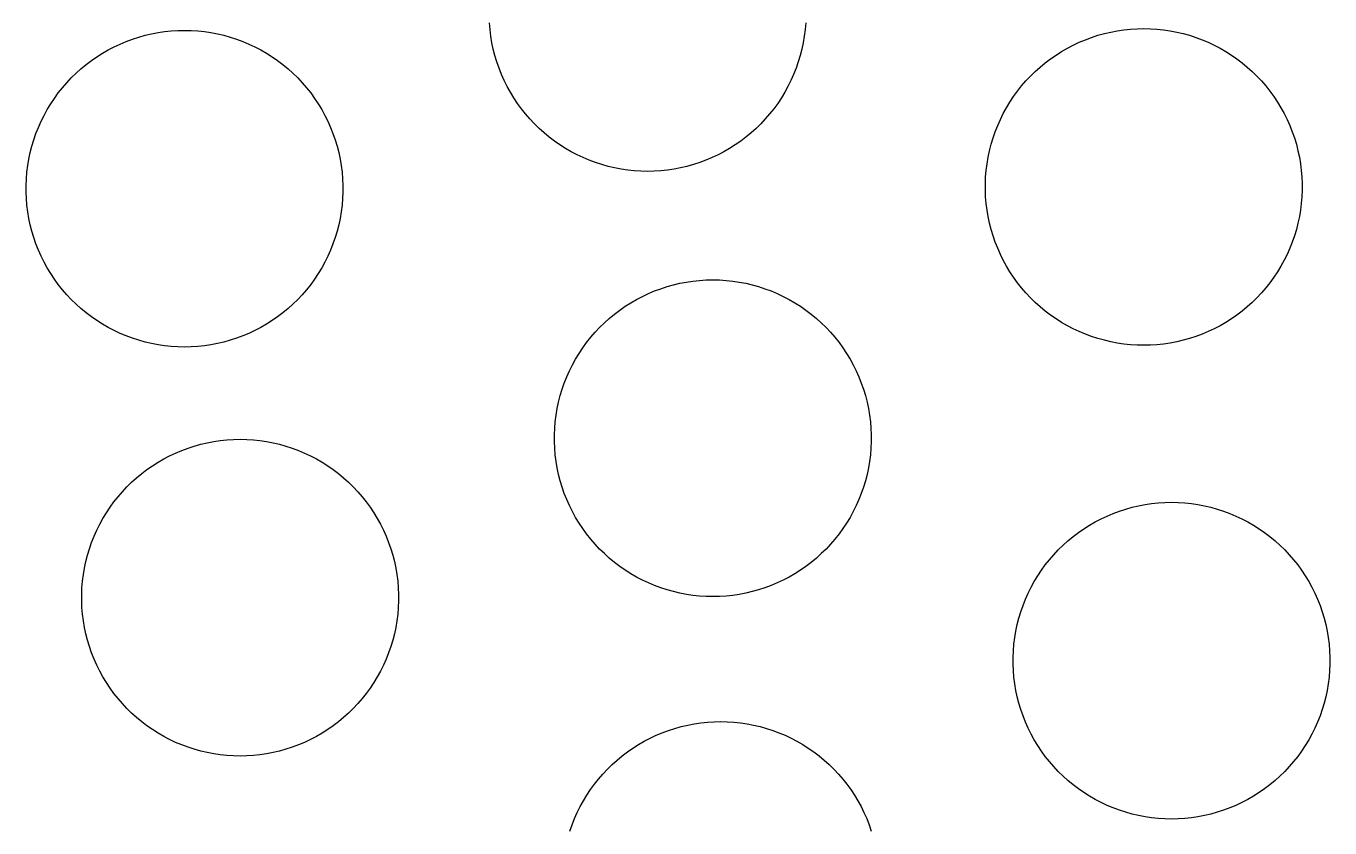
# Model space of a CAD drawing. Header units: metres. Extents: x -102 to 102, y -50 to 50.
# Drawn here: x 55.37 to 68.54, y -26.6 to -18.5 of the extents above; entities that cross this region are included whole.
import ezdxf

# ---------------------------------------------------------------- set-up
doc = ezdxf.new("R2010")
doc.units = ezdxf.units.M

msp = doc.modelspace()

# ---------------------------------------------------------------- linework, layer by layer
for p, q in [((56.7057, -18.5678), (56.772, -18.558)), ((56.772, -18.558), (56.8387, -18.551)), ((56.8387, -18.551), (56.9055, -18.5468)), ((56.9055, -18.5468), (56.9725, -18.5454)), ((56.9725, -18.5454), (57.0396, -18.5468)), ((57.0396, -18.5468), (57.1064, -18.551)), ((57.1064, -18.551), (57.1731, -18.558)), ((57.1731, -18.558), (57.2394, -18.5678)), ((60.0579, -18.5372), (60.0523, -18.4704)), ((60.0663, -18.6037), (60.0579, -18.5372)), ((63.2404, -18.5372), (63.232, -18.6037)), ((63.246, -18.4704), (63.2404, -18.5372)), ((66.2617, -18.5775), (66.327, -18.5622)), ((66.327, -18.5622), (66.3928, -18.5496)), ((66.3928, -18.5496), (66.4591, -18.5398)), ((66.4591, -18.5398), (66.5258, -18.5328)), ((66.5258, -18.5328), (66.5927, -18.5286)), ((66.5927, -18.5286), (66.6597, -18.5272)), ((66.6597, -18.5272), (66.7267, -18.5286)), ((66.7267, -18.5286), (66.7935, -18.5328)), ((66.7935, -18.5328), (66.8602, -18.5398)), ((66.8602, -18.5398), (66.9265, -18.5496)), ((66.9265, -18.5496), (66.9923, -18.5622)), ((66.9923, -18.5622), (67.0576, -18.5775)), ((56.2611, -18.7122), (56.3218, -18.6837)), ((56.3218, -18.6837), (56.3836, -18.6577)), ((56.3836, -18.6577), (56.4464, -18.6344)), ((56.4464, -18.6344), (56.5101, -18.6137)), ((56.5101, -18.6137), (56.5746, -18.5956)), ((56.5746, -18.5956), (56.6399, -18.5803)), ((56.6399, -18.5803), (56.7057, -18.5678)), ((57.2394, -18.5678), (57.3052, -18.5803)), ((57.3052, -18.5803), (57.3705, -18.5956)), ((57.3705, -18.5956), (57.435, -18.6137)), ((57.435, -18.6137), (57.4987, -18.6344)), ((57.4987, -18.6344), (57.5616, -18.6577)), ((57.5616, -18.6577), (57.6233, -18.6837)), ((57.6233, -18.6837), (57.684, -18.7122)), ((60.0775, -18.6698), (60.0663, -18.6037)), ((60.0914, -18.7353), (60.0775, -18.6698)), ((63.2208, -18.6698), (63.2069, -18.7353)), ((63.232, -18.6037), (63.2208, -18.6698)), ((65.8888, -18.7251), (65.9482, -18.6941)), ((65.9482, -18.6941), (66.0089, -18.6655)), ((66.0089, -18.6655), (66.0706, -18.6396)), ((66.0706, -18.6396), (66.1335, -18.6162)), ((66.1335, -18.6162), (66.1972, -18.5955)), ((66.1972, -18.5955), (66.2617, -18.5775)), ((67.0576, -18.5775), (67.1221, -18.5955)), ((67.1221, -18.5955), (67.1858, -18.6162)), ((67.1858, -18.6162), (67.2487, -18.6396)), ((67.2487, -18.6396), (67.3104, -18.6655)), ((67.3104, -18.6655), (67.3711, -18.6941)), ((67.3711, -18.6941), (67.4305, -18.7251)), ((56.0321, -18.8509), (56.0871, -18.8127)), ((56.0871, -18.8127), (56.1437, -18.7768)), ((56.1437, -18.7768), (56.2018, -18.7433)), ((56.2018, -18.7433), (56.2611, -18.7122)), ((57.684, -18.7122), (57.7434, -18.7433)), ((57.7434, -18.7433), (57.8014, -18.7768)), ((57.8014, -18.7768), (57.858, -18.8127)), ((57.858, -18.8127), (57.913, -18.8509)), ((60.1081, -18.8002), (60.0914, -18.7353)), ((60.1275, -18.8644), (60.1081, -18.8002)), ((63.1902, -18.8002), (63.1709, -18.8644)), ((63.2069, -18.7353), (63.1902, -18.8002)), ((65.7192, -18.8328), (65.7742, -18.7945)), ((65.7742, -18.7945), (65.8308, -18.7586)), ((65.8308, -18.7586), (65.8888, -18.7251)), ((67.4305, -18.7251), (67.4885, -18.7586)), ((67.4885, -18.7586), (67.5451, -18.7945)), ((67.5451, -18.7945), (67.6001, -18.8328)), ((55.8773, -18.979), (55.9271, -18.9342)), ((55.9271, -18.9342), (55.9787, -18.8915)), ((55.9787, -18.8915), (56.0321, -18.8509)), ((57.913, -18.8509), (57.9664, -18.8915)), ((57.9664, -18.8915), (58.018, -18.9342)), ((58.018, -18.9342), (58.0678, -18.979)), ((60.1495, -18.9277), (60.1275, -18.8644)), ((60.1742, -18.99), (60.1495, -18.9277)), ((63.1488, -18.9277), (63.1241, -18.99)), ((63.1709, -18.8644), (63.1488, -18.9277)), ((65.5644, -18.9608), (65.6142, -18.916)), ((65.6142, -18.916), (65.6658, -18.8733)), ((65.6658, -18.8733), (65.7192, -18.8328)), ((67.6001, -18.8328), (67.6535, -18.8733)), ((67.6535, -18.8733), (67.7051, -18.916)), ((67.7051, -18.916), (67.7549, -18.9608)), ((55.7397, -19.1255), (55.7835, -19.0748)), ((55.7835, -19.0748), (55.8294, -19.0259)), ((55.8294, -19.0259), (55.8773, -18.979)), ((58.0678, -18.979), (58.1157, -19.0259)), ((58.1157, -19.0259), (58.1616, -19.0748)), ((58.1616, -19.0748), (58.2054, -19.1255)), ((60.2014, -19.0512), (60.1742, -18.99)), ((60.2312, -19.1112), (60.2014, -19.0512)), ((63.0969, -19.0512), (63.0671, -19.1112)), ((63.1241, -18.99), (63.0969, -19.0512)), ((65.4268, -19.1073), (65.4706, -19.0566)), ((65.4706, -19.0566), (65.5165, -19.0077)), ((65.5165, -19.0077), (65.5644, -18.9608)), ((67.7549, -18.9608), (67.8028, -19.0077)), ((67.8028, -19.0077), (67.8487, -19.0566)), ((67.8487, -19.0566), (67.8925, -19.1073)), ((55.6587, -19.2322), (55.6981, -19.178)), ((55.6981, -19.178), (55.7397, -19.1255)), ((58.2054, -19.1255), (58.247, -19.178)), ((58.247, -19.178), (58.2864, -19.2322)), ((60.2635, -19.17), (60.2312, -19.1112)), ((60.2982, -19.2273), (60.2635, -19.17)), ((63.0348, -19.17), (63.0001, -19.2273)), ((63.0671, -19.1112), (63.0348, -19.17)), ((65.3087, -19.2699), (65.3458, -19.2141)), ((65.3458, -19.2141), (65.3852, -19.1598)), ((65.3852, -19.1598), (65.4268, -19.1073)), ((67.8925, -19.1073), (67.9341, -19.1598)), ((67.9341, -19.1598), (67.9735, -19.2141)), ((67.9735, -19.2141), (68.0106, -19.2699)), ((55.5546, -19.4041), (55.5869, -19.3454)), ((55.5869, -19.3454), (55.6216, -19.288)), ((55.6216, -19.288), (55.6587, -19.2322)), ((58.2864, -19.2322), (58.3235, -19.288)), ((58.3235, -19.288), (58.3582, -19.3454)), ((58.3582, -19.3454), (58.3905, -19.4041)), ((60.3353, -19.2831), (60.2982, -19.2273)), ((60.3747, -19.3373), (60.3353, -19.2831)), ((60.4163, -19.3898), (60.3747, -19.3373)), ((62.9236, -19.3373), (62.882, -19.3898)), ((62.963, -19.2831), (62.9236, -19.3373)), ((63.0001, -19.2273), (62.963, -19.2831)), ((65.2417, -19.3859), (65.274, -19.3272)), ((65.274, -19.3272), (65.3087, -19.2699)), ((68.0106, -19.2699), (68.0453, -19.3272)), ((68.0453, -19.3272), (68.0776, -19.3859)), ((55.4976, -19.5253), (55.5248, -19.4641)), ((55.5248, -19.4641), (55.5546, -19.4041)), ((58.3905, -19.4041), (58.4203, -19.4641)), ((58.4203, -19.4641), (58.4475, -19.5253)), ((60.4601, -19.4406), (60.4163, -19.3898)), ((60.506, -19.4894), (60.4601, -19.4406)), ((62.8382, -19.4406), (62.7923, -19.4894)), ((62.882, -19.3898), (62.8382, -19.4406)), ((65.1847, -19.5072), (65.2119, -19.446)), ((65.2119, -19.446), (65.2417, -19.3859)), ((68.0776, -19.3859), (68.1074, -19.446)), ((68.1074, -19.446), (68.1346, -19.5072)), ((55.4509, -19.6509), (55.4729, -19.5876)), ((55.4729, -19.5876), (55.4976, -19.5253)), ((58.4475, -19.5253), (58.4722, -19.5876)), ((58.4722, -19.5876), (58.4942, -19.6509)), ((60.5539, -19.5363), (60.506, -19.4894)), ((60.6037, -19.5812), (60.5539, -19.5363)), ((60.6553, -19.6239), (60.6037, -19.5812)), ((62.6946, -19.5812), (62.643, -19.6239)), ((62.7444, -19.5363), (62.6946, -19.5812)), ((62.7923, -19.4894), (62.7444, -19.5363)), ((65.138, -19.6328), (65.16, -19.5695)), ((65.16, -19.5695), (65.1847, -19.5072)), ((68.1346, -19.5072), (68.1593, -19.5695)), ((68.1593, -19.5695), (68.1813, -19.6328)), ((55.4148, -19.78), (55.4315, -19.7151)), ((55.4315, -19.7151), (55.4509, -19.6509)), ((58.4942, -19.6509), (58.5136, -19.7151)), ((58.5136, -19.7151), (58.5303, -19.78)), ((60.7087, -19.6644), (60.6553, -19.6239)), ((60.7637, -19.7026), (60.7087, -19.6644)), ((60.8203, -19.7386), (60.7637, -19.7026)), ((60.8784, -19.7721), (60.8203, -19.7386)), ((62.478, -19.7386), (62.42, -19.7721)), ((62.5346, -19.7026), (62.478, -19.7386)), ((62.5896, -19.6644), (62.5346, -19.7026)), ((62.643, -19.6239), (62.5896, -19.6644)), ((65.1019, -19.7618), (65.1186, -19.6969)), ((65.1186, -19.6969), (65.138, -19.6328)), ((68.1813, -19.6328), (68.2007, -19.6969)), ((68.2007, -19.6969), (68.2174, -19.7618)), ((55.3897, -19.9116), (55.4009, -19.8456)), ((55.4009, -19.8456), (55.4148, -19.78)), ((58.5303, -19.78), (58.5442, -19.8456)), ((58.5442, -19.8456), (58.5554, -19.9116)), ((60.9377, -19.8031), (60.8784, -19.7721)), ((60.9984, -19.8316), (60.9377, -19.8031)), ((61.0602, -19.8576), (60.9984, -19.8316)), ((61.123, -19.881), (61.0602, -19.8576)), ((61.1867, -19.9017), (61.123, -19.881)), ((62.1754, -19.881), (62.1116, -19.9017)), ((62.2382, -19.8576), (62.1754, -19.881)), ((62.2999, -19.8316), (62.2382, -19.8576)), ((62.3606, -19.8031), (62.2999, -19.8316)), ((62.42, -19.7721), (62.3606, -19.8031)), ((65.0768, -19.8935), (65.088, -19.8274)), ((65.088, -19.8274), (65.1019, -19.7618)), ((68.2174, -19.7618), (68.2313, -19.8274)), ((68.2313, -19.8274), (68.2425, -19.8935)), ((55.3757, -20.0449), (55.3813, -19.9781)), ((55.3813, -19.9781), (55.3897, -19.9116)), ((58.5554, -19.9116), (58.5638, -19.9781)), ((58.5638, -19.9781), (58.5694, -20.0449)), ((61.2513, -19.9197), (61.1867, -19.9017)), ((61.3165, -19.935), (61.2513, -19.9197)), ((61.3823, -19.9476), (61.3165, -19.935)), ((61.4486, -19.9574), (61.3823, -19.9476)), ((61.5153, -19.9644), (61.4486, -19.9574)), ((61.5822, -19.9686), (61.5153, -19.9644)), ((61.6492, -19.97), (61.5822, -19.9686)), ((61.7162, -19.9686), (61.6492, -19.97)), ((61.7831, -19.9644), (61.7162, -19.9686)), ((61.8497, -19.9574), (61.7831, -19.9644)), ((61.916, -19.9476), (61.8497, -19.9574)), ((61.9818, -19.935), (61.916, -19.9476)), ((62.0471, -19.9197), (61.9818, -19.935)), ((62.1116, -19.9017), (62.0471, -19.9197)), ((65.0628, -20.0267), (65.0684, -19.9599)), ((65.0684, -19.9599), (65.0768, -19.8935)), ((68.2425, -19.8935), (68.2509, -19.9599)), ((68.2509, -19.9599), (68.2565, -20.0267)), ((55.3729, -20.1119), (55.3757, -20.0449)), ((55.3729, -20.1789), (55.3729, -20.1119)), ((58.5694, -20.0449), (58.5722, -20.1119)), ((58.5722, -20.1119), (58.5722, -20.1789)), ((65.06, -20.0937), (65.0628, -20.0267)), ((65.06, -20.1607), (65.06, -20.0937)), ((68.2565, -20.0267), (68.2593, -20.0937)), ((68.2593, -20.0937), (68.2593, -20.1607)), ((55.3757, -20.2458), (55.3729, -20.1789)), ((55.3813, -20.3126), (55.3757, -20.2458)), ((58.5694, -20.2458), (58.5638, -20.3126)), ((58.5722, -20.1789), (58.5694, -20.2458)), ((65.0628, -20.2277), (65.06, -20.1607)), ((65.0684, -20.2944), (65.0628, -20.2277)), ((68.2565, -20.2277), (68.2509, -20.2944)), ((68.2593, -20.1607), (68.2565, -20.2277)), ((55.3897, -20.3791), (55.3813, -20.3126)), ((55.4009, -20.4452), (55.3897, -20.3791)), ((58.5554, -20.3791), (58.5442, -20.4452)), ((58.5638, -20.3126), (58.5554, -20.3791)), ((65.0768, -20.3609), (65.0684, -20.2944)), ((65.088, -20.427), (65.0768, -20.3609)), ((68.2425, -20.3609), (68.2313, -20.427)), ((68.2509, -20.2944), (68.2425, -20.3609)), ((55.4148, -20.5107), (55.4009, -20.4452)), ((55.4315, -20.5756), (55.4148, -20.5107)), ((58.5303, -20.5107), (58.5136, -20.5756)), ((58.5442, -20.4452), (58.5303, -20.5107)), ((65.1019, -20.4926), (65.088, -20.427)), ((65.1186, -20.5575), (65.1019, -20.4926)), ((68.2174, -20.4926), (68.2007, -20.5575)), ((68.2313, -20.427), (68.2174, -20.4926)), ((55.4509, -20.6398), (55.4315, -20.5756)), ((55.4729, -20.7031), (55.4509, -20.6398)), ((58.4942, -20.6398), (58.4722, -20.7031)), ((58.5136, -20.5756), (58.4942, -20.6398)), ((65.138, -20.6216), (65.1186, -20.5575)), ((65.16, -20.6849), (65.138, -20.6216)), ((68.1813, -20.6216), (68.1593, -20.6849)), ((68.2007, -20.5575), (68.1813, -20.6216)), ((55.4976, -20.7654), (55.4729, -20.7031)), ((55.5248, -20.8266), (55.4976, -20.7654)), ((58.4475, -20.7654), (58.4203, -20.8266)), ((58.4722, -20.7031), (58.4475, -20.7654)), ((65.1847, -20.7472), (65.16, -20.6849)), ((65.2119, -20.8084), (65.1847, -20.7472)), ((68.1346, -20.7472), (68.1074, -20.8084)), ((68.1593, -20.6849), (68.1346, -20.7472)), ((55.5546, -20.8866), (55.5248, -20.8266)), ((55.5869, -20.9454), (55.5546, -20.8866)), ((58.3905, -20.8866), (58.3582, -20.9454)), ((58.4203, -20.8266), (58.3905, -20.8866)), ((65.2417, -20.8685), (65.2119, -20.8084)), ((65.274, -20.9272), (65.2417, -20.8685)), ((65.3087, -20.9845), (65.274, -20.9272)), ((68.0453, -20.9272), (68.0106, -20.9845)), ((68.0776, -20.8685), (68.0453, -20.9272)), ((68.1074, -20.8084), (68.0776, -20.8685)), ((55.6216, -21.0027), (55.5869, -20.9454)), ((55.6587, -21.0585), (55.6216, -21.0027)), ((55.6981, -21.1127), (55.6587, -21.0585)), ((58.2864, -21.0585), (58.247, -21.1127)), ((58.3235, -21.0027), (58.2864, -21.0585)), ((58.3582, -20.9454), (58.3235, -21.0027)), ((62.241, -21.0676), (62.308, -21.0662)), ((62.308, -21.0662), (62.375, -21.0676)), ((65.3458, -21.0403), (65.3087, -20.9845)), ((65.3852, -21.0946), (65.3458, -21.0403)), ((67.9735, -21.0403), (67.9341, -21.0946)), ((68.0106, -20.9845), (67.9735, -21.0403)), ((55.7397, -21.1653), (55.6981, -21.1127)), ((55.7835, -21.216), (55.7397, -21.1653)), ((58.2054, -21.1653), (58.1616, -21.216)), ((58.247, -21.1127), (58.2054, -21.1653)), ((61.6572, -21.2045), (61.719, -21.1785)), ((61.719, -21.1785), (61.7818, -21.1552)), ((61.7818, -21.1552), (61.8455, -21.1344)), ((61.8455, -21.1344), (61.9101, -21.1164)), ((61.9101, -21.1164), (61.9753, -21.1011)), ((61.9753, -21.1011), (62.0412, -21.0886)), ((62.0412, -21.0886), (62.1075, -21.0788)), ((62.1075, -21.0788), (62.1741, -21.0718)), ((62.1741, -21.0718), (62.241, -21.0676)), ((62.375, -21.0676), (62.4419, -21.0718)), ((62.4419, -21.0718), (62.5085, -21.0788)), ((62.5085, -21.0788), (62.5748, -21.0886)), ((62.5748, -21.0886), (62.6407, -21.1011)), ((62.6407, -21.1011), (62.7059, -21.1164)), ((62.7059, -21.1164), (62.7704, -21.1344)), ((62.7704, -21.1344), (62.8342, -21.1552)), ((62.8342, -21.1552), (62.897, -21.1785)), ((62.897, -21.1785), (62.9588, -21.2045)), ((65.4268, -21.1471), (65.3852, -21.0946)), ((65.4706, -21.1978), (65.4268, -21.1471)), ((65.5165, -21.2467), (65.4706, -21.1978)), ((67.8487, -21.1978), (67.8028, -21.2467)), ((67.8925, -21.1471), (67.8487, -21.1978)), ((67.9341, -21.0946), (67.8925, -21.1471)), ((55.8294, -21.2648), (55.7835, -21.216)), ((55.8773, -21.3117), (55.8294, -21.2648)), ((55.9271, -21.3566), (55.8773, -21.3117)), ((58.0678, -21.3117), (58.018, -21.3566)), ((58.1157, -21.2648), (58.0678, -21.3117)), ((58.1616, -21.216), (58.1157, -21.2648)), ((61.4226, -21.3335), (61.4791, -21.2976)), ((61.4791, -21.2976), (61.5372, -21.2641)), ((61.5372, -21.2641), (61.5966, -21.233)), ((61.5966, -21.233), (61.6572, -21.2045)), ((62.9588, -21.2045), (63.0194, -21.233)), ((63.0194, -21.233), (63.0788, -21.2641)), ((63.0788, -21.2641), (63.1368, -21.2976)), ((63.1368, -21.2976), (63.1934, -21.3335)), ((65.5644, -21.2935), (65.5165, -21.2467)), ((65.6142, -21.3384), (65.5644, -21.2935)), ((67.7549, -21.2935), (67.7051, -21.3384)), ((67.8028, -21.2467), (67.7549, -21.2935)), ((55.9787, -21.3993), (55.9271, -21.3566)), ((56.0321, -21.4398), (55.9787, -21.3993)), ((56.0871, -21.478), (56.0321, -21.4398)), ((57.913, -21.4398), (57.858, -21.478)), ((57.9664, -21.3993), (57.913, -21.4398)), ((58.018, -21.3566), (57.9664, -21.3993)), ((61.2127, -21.4998), (61.2625, -21.455)), ((61.2625, -21.455), (61.3141, -21.4122)), ((61.3141, -21.4122), (61.3675, -21.3717)), ((61.3675, -21.3717), (61.4226, -21.3335)), ((63.1934, -21.3335), (63.2484, -21.3717)), ((63.2484, -21.3717), (63.3018, -21.4122)), ((63.3018, -21.4122), (63.3535, -21.455)), ((63.3535, -21.455), (63.4033, -21.4998)), ((65.6658, -21.3811), (65.6142, -21.3384)), ((65.7192, -21.4216), (65.6658, -21.3811)), ((65.7742, -21.4599), (65.7192, -21.4216)), ((65.8308, -21.4958), (65.7742, -21.4599)), ((67.5451, -21.4599), (67.4885, -21.4958)), ((67.6001, -21.4216), (67.5451, -21.4599)), ((67.6535, -21.3811), (67.6001, -21.4216)), ((67.7051, -21.3384), (67.6535, -21.3811)), ((56.1437, -21.5139), (56.0871, -21.478)), ((56.2018, -21.5475), (56.1437, -21.5139)), ((56.2611, -21.5785), (56.2018, -21.5475)), ((56.3218, -21.607), (56.2611, -21.5785)), ((57.684, -21.5785), (57.6233, -21.607)), ((57.7434, -21.5475), (57.684, -21.5785)), ((57.8014, -21.5139), (57.7434, -21.5475)), ((57.858, -21.478), (57.8014, -21.5139)), ((61.119, -21.5956), (61.1648, -21.5467)), ((61.1648, -21.5467), (61.2127, -21.4998)), ((63.4033, -21.4998), (63.4511, -21.5467)), ((63.4511, -21.5467), (63.497, -21.5956)), ((65.8888, -21.5293), (65.8308, -21.4958)), ((65.9482, -21.5603), (65.8888, -21.5293)), ((66.0089, -21.5889), (65.9482, -21.5603)), ((66.0706, -21.6148), (66.0089, -21.5889)), ((67.3104, -21.5889), (67.2487, -21.6148)), ((67.3711, -21.5603), (67.3104, -21.5889)), ((67.4305, -21.5293), (67.3711, -21.5603)), ((67.4885, -21.4958), (67.4305, -21.5293)), ((56.3836, -21.633), (56.3218, -21.607)), ((56.4464, -21.6564), (56.3836, -21.633)), ((56.5101, -21.6771), (56.4464, -21.6564)), ((56.5746, -21.6951), (56.5101, -21.6771)), ((56.6399, -21.7104), (56.5746, -21.6951)), ((56.7057, -21.723), (56.6399, -21.7104)), ((56.772, -21.7328), (56.7057, -21.723)), ((57.2394, -21.723), (57.1731, -21.7328)), ((57.3052, -21.7104), (57.2394, -21.723)), ((57.3705, -21.6951), (57.3052, -21.7104)), ((57.435, -21.6771), (57.3705, -21.6951)), ((57.4987, -21.6564), (57.435, -21.6771)), ((57.5616, -21.633), (57.4987, -21.6564)), ((57.6233, -21.607), (57.5616, -21.633)), ((60.9942, -21.753), (61.0335, -21.6988)), ((61.0335, -21.6988), (61.0752, -21.6463)), ((61.0752, -21.6463), (61.119, -21.5956)), ((63.497, -21.5956), (63.5408, -21.6463)), ((63.5408, -21.6463), (63.5824, -21.6988)), ((63.5824, -21.6988), (63.6218, -21.753)), ((66.1335, -21.6382), (66.0706, -21.6148)), ((66.1972, -21.6589), (66.1335, -21.6382)), ((66.2617, -21.6769), (66.1972, -21.6589)), ((66.327, -21.6922), (66.2617, -21.6769)), ((66.3928, -21.7048), (66.327, -21.6922)), ((66.4591, -21.7146), (66.3928, -21.7048)), ((66.5258, -21.7216), (66.4591, -21.7146)), ((66.5927, -21.7258), (66.5258, -21.7216)), ((66.7935, -21.7216), (66.7267, -21.7258)), ((66.8602, -21.7146), (66.7935, -21.7216)), ((66.9265, -21.7048), (66.8602, -21.7146)), ((66.9923, -21.6922), (66.9265, -21.7048)), ((67.0576, -21.6769), (66.9923, -21.6922)), ((67.1221, -21.6589), (67.0576, -21.6769)), ((67.1858, -21.6382), (67.1221, -21.6589)), ((67.2487, -21.6148), (67.1858, -21.6382)), ((56.8387, -21.7398), (56.772, -21.7328)), ((56.9055, -21.744), (56.8387, -21.7398)), ((56.9725, -21.7454), (56.9055, -21.744)), ((57.0396, -21.744), (56.9725, -21.7454)), ((57.1064, -21.7398), (57.0396, -21.744)), ((57.1731, -21.7328), (57.1064, -21.7398)), ((60.9223, -21.8662), (60.9571, -21.8088)), ((60.9571, -21.8088), (60.9942, -21.753)), ((63.6218, -21.753), (63.6589, -21.8088)), ((63.6589, -21.8088), (63.6936, -21.8662)), ((66.6597, -21.7272), (66.5927, -21.7258)), ((66.7267, -21.7258), (66.6597, -21.7272)), ((60.833, -22.0461), (60.8603, -21.9849)), ((60.8603, -21.9849), (60.8901, -21.9249)), ((60.8901, -21.9249), (60.9223, -21.8662)), ((63.6936, -21.8662), (63.7259, -21.9249)), ((63.7259, -21.9249), (63.7557, -21.9849)), ((63.7557, -21.9849), (63.783, -22.0461)), ((60.7863, -22.1717), (60.8083, -22.1084)), ((60.8083, -22.1084), (60.833, -22.0461)), ((63.783, -22.0461), (63.8076, -22.1084)), ((63.8076, -22.1084), (63.8297, -22.1717)), ((60.7503, -22.3008), (60.7669, -22.2359)), ((60.7669, -22.2359), (60.7863, -22.1717)), ((63.8297, -22.1717), (63.849, -22.2359)), ((63.849, -22.2359), (63.8657, -22.3008)), ((60.7252, -22.4324), (60.7363, -22.3663)), ((60.7363, -22.3663), (60.7503, -22.3008)), ((63.8657, -22.3008), (63.8797, -22.3663)), ((63.8797, -22.3663), (63.8908, -22.4324)), ((60.7112, -22.5657), (60.7168, -22.4989)), ((60.7168, -22.4989), (60.7252, -22.4324)), ((63.8908, -22.4324), (63.8992, -22.4989)), ((63.8992, -22.4989), (63.9048, -22.5657)), ((60.7083, -22.6326), (60.7112, -22.5657)), ((60.7083, -22.6997), (60.7083, -22.6326)), ((63.9048, -22.5657), (63.9076, -22.6326)), ((63.9076, -22.6326), (63.9076, -22.6997)), ((56.9453, -22.7895), (57.0081, -22.7662)), ((57.0081, -22.7662), (57.0719, -22.7455)), ((57.0719, -22.7455), (57.1364, -22.7274)), ((57.1364, -22.7274), (57.2017, -22.7121)), ((57.2017, -22.7121), (57.2675, -22.6996)), ((57.2675, -22.6996), (57.3338, -22.6898)), ((57.3338, -22.6898), (57.4004, -22.6828)), ((57.4004, -22.6828), (57.4673, -22.6786)), ((57.4673, -22.6786), (57.5343, -22.6772)), ((57.5343, -22.6772), (57.6013, -22.6786)), ((57.6013, -22.6786), (57.6682, -22.6828)), ((57.6682, -22.6828), (57.7348, -22.6898)), ((57.7348, -22.6898), (57.8011, -22.6996)), ((57.8011, -22.6996), (57.867, -22.7121)), ((57.867, -22.7121), (57.9322, -22.7274)), ((57.9322, -22.7274), (57.9968, -22.7455)), ((57.9968, -22.7455), (58.0605, -22.7662)), ((58.0605, -22.7662), (58.1233, -22.7895)), ((60.7112, -22.7666), (60.7083, -22.6997)), ((60.7168, -22.8334), (60.7112, -22.7666)), ((63.9048, -22.7666), (63.8992, -22.8334)), ((63.9076, -22.6997), (63.9048, -22.7666)), ((56.6489, -22.9445), (56.7055, -22.9086)), ((56.7055, -22.9086), (56.7635, -22.8751)), ((56.7635, -22.8751), (56.8229, -22.844)), ((56.8229, -22.844), (56.8835, -22.8155)), ((56.8835, -22.8155), (56.9453, -22.7895)), ((58.1233, -22.7895), (58.1851, -22.8155)), ((58.1851, -22.8155), (58.2457, -22.844)), ((58.2457, -22.844), (58.3051, -22.8751)), ((58.3051, -22.8751), (58.3632, -22.9086)), ((58.3632, -22.9086), (58.4198, -22.9445)), ((60.7252, -22.8999), (60.7168, -22.8334)), ((60.7363, -22.966), (60.7252, -22.8999)), ((63.8908, -22.8999), (63.8797, -22.966)), ((63.8992, -22.8334), (63.8908, -22.8999)), ((56.4888, -23.066), (56.5405, -23.0233)), ((56.5405, -23.0233), (56.5939, -22.9827)), ((56.5939, -22.9827), (56.6489, -22.9445)), ((58.4198, -22.9445), (58.4748, -22.9827)), ((58.4748, -22.9827), (58.5282, -23.0233)), ((58.5282, -23.0233), (58.5798, -23.066)), ((60.7503, -23.0315), (60.7363, -22.966)), ((60.7669, -23.0964), (60.7503, -23.0315)), ((63.8657, -23.0315), (63.849, -23.0964)), ((63.8797, -22.966), (63.8657, -23.0315)), ((56.3453, -23.2066), (56.3912, -23.1577)), ((56.3912, -23.1577), (56.439, -23.1108)), ((56.439, -23.1108), (56.4888, -23.066)), ((58.5798, -23.066), (58.6296, -23.1108)), ((58.6296, -23.1108), (58.6775, -23.1577)), ((58.6775, -23.1577), (58.7234, -23.2066)), ((60.7863, -23.1606), (60.7669, -23.0964)), ((60.8083, -23.2239), (60.7863, -23.1606)), ((63.8297, -23.1606), (63.8076, -23.2239)), ((63.849, -23.0964), (63.8297, -23.1606)), ((56.2599, -23.3098), (56.3015, -23.2573)), ((56.3015, -23.2573), (56.3453, -23.2066)), ((58.7234, -23.2066), (58.7671, -23.2573)), ((58.7671, -23.2573), (58.8088, -23.3098)), ((60.833, -23.2862), (60.8083, -23.2239)), ((60.8603, -23.3474), (60.833, -23.2862)), ((63.783, -23.2862), (63.7557, -23.3474)), ((63.8076, -23.2239), (63.783, -23.2862)), ((56.1487, -23.4772), (56.1834, -23.4198)), ((56.1834, -23.4198), (56.2205, -23.364)), ((56.2205, -23.364), (56.2599, -23.3098)), ((58.8088, -23.3098), (58.8482, -23.364)), ((58.8482, -23.364), (58.8852, -23.4198)), ((58.8852, -23.4198), (58.92, -23.4772)), ((60.8901, -23.4074), (60.8603, -23.3474)), ((60.9223, -23.4662), (60.8901, -23.4074)), ((63.7259, -23.4074), (63.6936, -23.4662)), ((63.7557, -23.3474), (63.7259, -23.4074)), ((66.2893, -23.4521), (66.3511, -23.4261)), ((66.3511, -23.4261), (66.4139, -23.4027)), ((66.4139, -23.4027), (66.4777, -23.382)), ((66.4777, -23.382), (66.5422, -23.364)), ((66.5422, -23.364), (66.6075, -23.3487)), ((66.6075, -23.3487), (66.6733, -23.3362)), ((66.6733, -23.3362), (66.7396, -23.3264)), ((66.7396, -23.3264), (66.8062, -23.3194)), ((66.8062, -23.3194), (66.8731, -23.3152)), ((66.8731, -23.3152), (66.9401, -23.3138)), ((66.9401, -23.3138), (67.0071, -23.3152)), ((67.0071, -23.3152), (67.074, -23.3194)), ((67.074, -23.3194), (67.1406, -23.3264)), ((67.1406, -23.3264), (67.2069, -23.3362)), ((67.2069, -23.3362), (67.2728, -23.3487)), ((67.2728, -23.3487), (67.338, -23.364)), ((67.338, -23.364), (67.4026, -23.382)), ((67.4026, -23.382), (67.4663, -23.4027)), ((67.4663, -23.4027), (67.5291, -23.4261)), ((67.5291, -23.4261), (67.5909, -23.4521)), ((56.0866, -23.5959), (56.1164, -23.5359)), ((56.1164, -23.5359), (56.1487, -23.4772)), ((58.92, -23.4772), (58.9522, -23.5359)), ((58.9522, -23.5359), (58.982, -23.5959)), ((60.9571, -23.5235), (60.9223, -23.4662)), ((60.9942, -23.5793), (60.9571, -23.5235)), ((63.6589, -23.5235), (63.6218, -23.5793)), ((63.6936, -23.4662), (63.6589, -23.5235)), ((66.0547, -23.5811), (66.1113, -23.5452)), ((66.1113, -23.5452), (66.1693, -23.5117)), ((66.1693, -23.5117), (66.2287, -23.4806)), ((66.2287, -23.4806), (66.2893, -23.4521)), ((67.5909, -23.4521), (67.6515, -23.4806)), ((67.6515, -23.4806), (67.7109, -23.5117)), ((67.7109, -23.5117), (67.769, -23.5452)), ((67.769, -23.5452), (67.8255, -23.5811)), ((56.0347, -23.7195), (56.0593, -23.6571)), ((56.0593, -23.6571), (56.0866, -23.5959)), ((58.982, -23.5959), (59.0093, -23.6571)), ((59.0093, -23.6571), (59.034, -23.7195)), ((61.0335, -23.6335), (60.9942, -23.5793)), ((61.0752, -23.686), (61.0335, -23.6335)), ((61.119, -23.7368), (61.0752, -23.686)), ((63.5408, -23.686), (63.497, -23.7368)), ((63.5824, -23.6335), (63.5408, -23.686)), ((63.6218, -23.5793), (63.5824, -23.6335)), ((65.8946, -23.7026), (65.9463, -23.6598)), ((65.9463, -23.6598), (65.9996, -23.6193)), ((65.9996, -23.6193), (66.0547, -23.5811)), ((67.8255, -23.5811), (67.8806, -23.6193)), ((67.8806, -23.6193), (67.9339, -23.6598)), ((67.9339, -23.6598), (67.9856, -23.7026)), ((55.9933, -23.8469), (56.0126, -23.7827)), ((56.0126, -23.7827), (56.0347, -23.7195)), ((59.034, -23.7195), (59.056, -23.7827)), ((59.056, -23.7827), (59.0754, -23.8469)), ((61.1648, -23.7856), (61.119, -23.7368)), ((61.2127, -23.8325), (61.1648, -23.7856)), ((63.4511, -23.7856), (63.4033, -23.8325)), ((63.497, -23.7368), (63.4511, -23.7856)), ((65.7511, -23.8431), (65.797, -23.7943)), ((65.797, -23.7943), (65.8448, -23.7474)), ((65.8448, -23.7474), (65.8946, -23.7026)), ((67.9856, -23.7026), (68.0354, -23.7474)), ((68.0354, -23.7474), (68.0833, -23.7943)), ((68.0833, -23.7943), (68.1292, -23.8431)), ((55.9627, -23.9774), (55.9766, -23.9118)), ((55.9766, -23.9118), (55.9933, -23.8469)), ((59.0754, -23.8469), (59.092, -23.9118)), ((59.092, -23.9118), (59.106, -23.9774)), ((61.2625, -23.8773), (61.2127, -23.8325)), ((61.3141, -23.9201), (61.2625, -23.8773)), ((61.3675, -23.9606), (61.3141, -23.9201)), ((61.4226, -23.9988), (61.3675, -23.9606)), ((63.2484, -23.9606), (63.1934, -23.9988)), ((63.3018, -23.9201), (63.2484, -23.9606)), ((63.3535, -23.8773), (63.3018, -23.9201)), ((63.4033, -23.8325), (63.3535, -23.8773)), ((65.6263, -24.0006), (65.6657, -23.9464)), ((65.6657, -23.9464), (65.7073, -23.8939)), ((65.7073, -23.8939), (65.7511, -23.8431)), ((68.1292, -23.8431), (68.1729, -23.8939)), ((68.1729, -23.8939), (68.2146, -23.9464)), ((68.2146, -23.9464), (68.254, -24.0006)), ((55.9431, -24.1099), (55.9515, -24.0434)), ((55.9515, -24.0434), (55.9627, -23.9774)), ((59.106, -23.9774), (59.1172, -24.0434)), ((59.1172, -24.0434), (59.1255, -24.1099)), ((61.4791, -24.0347), (61.4226, -23.9988)), ((61.5372, -24.0683), (61.4791, -24.0347)), ((61.5966, -24.0993), (61.5372, -24.0683)), ((63.0788, -24.0683), (63.0194, -24.0993)), ((63.1368, -24.0347), (63.0788, -24.0683)), ((63.1934, -23.9988), (63.1368, -24.0347)), ((65.5545, -24.1138), (65.5892, -24.0564)), ((65.5892, -24.0564), (65.6263, -24.0006)), ((68.254, -24.0006), (68.291, -24.0564)), ((68.291, -24.0564), (68.3258, -24.1138)), ((55.9347, -24.2437), (55.9375, -24.1767)), ((55.9375, -24.1767), (55.9431, -24.1099)), ((59.1255, -24.1099), (59.1312, -24.1767)), ((59.1312, -24.1767), (59.134, -24.2437)), ((61.6572, -24.1278), (61.5966, -24.0993)), ((61.719, -24.1538), (61.6572, -24.1278)), ((61.7818, -24.1772), (61.719, -24.1538)), ((61.8455, -24.1979), (61.7818, -24.1772)), ((61.9101, -24.2159), (61.8455, -24.1979)), ((61.9753, -24.2312), (61.9101, -24.2159)), ((62.7059, -24.2159), (62.6407, -24.2312)), ((62.7704, -24.1979), (62.7059, -24.2159)), ((62.8342, -24.1772), (62.7704, -24.1979)), ((62.897, -24.1538), (62.8342, -24.1772)), ((62.9588, -24.1278), (62.897, -24.1538)), ((63.0194, -24.0993), (62.9588, -24.1278)), ((65.4924, -24.2325), (65.5222, -24.1725)), ((65.5222, -24.1725), (65.5545, -24.1138)), ((68.3258, -24.1138), (68.358, -24.1725)), ((68.358, -24.1725), (68.3878, -24.2325)), ((55.9347, -24.3107), (55.9347, -24.2437)), ((55.9375, -24.3776), (55.9347, -24.3107)), ((59.134, -24.3107), (59.1312, -24.3776)), ((59.134, -24.2437), (59.134, -24.3107)), ((62.0412, -24.2438), (61.9753, -24.2312)), ((62.1075, -24.2535), (62.0412, -24.2438)), ((62.1741, -24.2605), (62.1075, -24.2535)), ((62.241, -24.2648), (62.1741, -24.2605)), ((62.308, -24.2662), (62.241, -24.2648)), ((62.375, -24.2648), (62.308, -24.2662)), ((62.4419, -24.2605), (62.375, -24.2648)), ((62.5085, -24.2535), (62.4419, -24.2605)), ((62.5748, -24.2438), (62.5085, -24.2535)), ((62.6407, -24.2312), (62.5748, -24.2438)), ((65.4184, -24.4193), (65.4405, -24.356)), ((65.4405, -24.356), (65.4651, -24.2937)), ((65.4651, -24.2937), (65.4924, -24.2325)), ((68.3878, -24.2325), (68.4151, -24.2937)), ((68.4151, -24.2937), (68.4398, -24.356)), ((68.4398, -24.356), (68.4618, -24.4193)), ((55.9431, -24.4444), (55.9375, -24.3776)), ((55.9515, -24.5109), (55.9431, -24.4444)), ((59.1255, -24.4444), (59.1172, -24.5109)), ((59.1312, -24.3776), (59.1255, -24.4444)), ((65.3824, -24.5484), (65.399, -24.4835)), ((65.399, -24.4835), (65.4184, -24.4193)), ((68.4618, -24.4193), (68.4812, -24.4835)), ((68.4812, -24.4835), (68.4978, -24.5484)), ((55.9627, -24.577), (55.9515, -24.5109)), ((55.9766, -24.6425), (55.9627, -24.577)), ((59.106, -24.577), (59.092, -24.6425)), ((59.1172, -24.5109), (59.106, -24.577)), ((65.3573, -24.68), (65.3685, -24.6139)), ((65.3685, -24.6139), (65.3824, -24.5484)), ((68.4978, -24.5484), (68.5118, -24.6139)), ((68.5118, -24.6139), (68.5229, -24.68)), ((55.9933, -24.7074), (55.9766, -24.6425)), ((56.0126, -24.7716), (55.9933, -24.7074)), ((59.0754, -24.7074), (59.056, -24.7716)), ((59.092, -24.6425), (59.0754, -24.7074)), ((65.3433, -24.8133), (65.3489, -24.7465)), ((65.3489, -24.7465), (65.3573, -24.68)), ((68.5229, -24.68), (68.5313, -24.7465)), ((68.5313, -24.7465), (68.537, -24.8133)), ((56.0347, -24.8349), (56.0126, -24.7716)), ((56.0593, -24.8972), (56.0347, -24.8349)), ((59.034, -24.8349), (59.0093, -24.8972)), ((59.056, -24.7716), (59.034, -24.8349)), ((65.3405, -24.8802), (65.3433, -24.8133)), ((65.3405, -24.9473), (65.3405, -24.8802)), ((68.537, -24.8133), (68.5398, -24.8802)), ((68.5398, -24.8802), (68.5398, -24.9473)), ((56.0866, -24.9584), (56.0593, -24.8972)), ((56.1164, -25.0184), (56.0866, -24.9584)), ((58.982, -24.9584), (58.9522, -25.0184)), ((59.0093, -24.8972), (58.982, -24.9584)), ((65.3433, -25.0142), (65.3405, -24.9473)), ((65.3489, -25.081), (65.3433, -25.0142)), ((68.537, -25.0142), (68.5313, -25.081)), ((68.5398, -24.9473), (68.537, -25.0142)), ((56.1487, -25.0772), (56.1164, -25.0184)), ((56.1834, -25.1345), (56.1487, -25.0772)), ((56.2205, -25.1903), (56.1834, -25.1345)), ((58.8852, -25.1345), (58.8482, -25.1903)), ((58.92, -25.0772), (58.8852, -25.1345)), ((58.9522, -25.0184), (58.92, -25.0772)), ((65.3573, -25.1475), (65.3489, -25.081)), ((65.3685, -25.2136), (65.3573, -25.1475)), ((68.5229, -25.1475), (68.5118, -25.2136)), ((68.5313, -25.081), (68.5229, -25.1475)), ((56.2599, -25.2445), (56.2205, -25.1903)), ((56.3015, -25.297), (56.2599, -25.2445)), ((58.8088, -25.2445), (58.7671, -25.297)), ((58.8482, -25.1903), (58.8088, -25.2445)), ((65.3824, -25.2791), (65.3685, -25.2136)), ((65.399, -25.344), (65.3824, -25.2791)), ((68.4978, -25.2791), (68.4812, -25.344)), ((68.5118, -25.2136), (68.4978, -25.2791)), ((56.3453, -25.3478), (56.3015, -25.297)), ((56.3912, -25.3966), (56.3453, -25.3478)), ((56.439, -25.4435), (56.3912, -25.3966)), ((58.6775, -25.3966), (58.6296, -25.4435)), ((58.7234, -25.3478), (58.6775, -25.3966)), ((58.7671, -25.297), (58.7234, -25.3478)), ((65.4184, -25.4082), (65.399, -25.344)), ((65.4405, -25.4715), (65.4184, -25.4082)), ((68.4618, -25.4082), (68.4398, -25.4715)), ((68.4812, -25.344), (68.4618, -25.4082)), ((56.4888, -25.4884), (56.439, -25.4435)), ((56.5405, -25.5311), (56.4888, -25.4884)), ((56.5939, -25.5716), (56.5405, -25.5311)), ((58.5282, -25.5311), (58.4748, -25.5716)), ((58.5798, -25.4884), (58.5282, -25.5311)), ((58.6296, -25.4435), (58.5798, -25.4884)), ((62.1201, -25.552), (62.1864, -25.5422)), ((62.1864, -25.5422), (62.253, -25.5352)), ((62.253, -25.5352), (62.3199, -25.531)), ((62.3199, -25.531), (62.3869, -25.5296)), ((62.3869, -25.5296), (62.4539, -25.531)), ((62.4539, -25.531), (62.5208, -25.5352)), ((62.5208, -25.5352), (62.5874, -25.5422)), ((62.5874, -25.5422), (62.6537, -25.552)), ((65.4651, -25.5338), (65.4405, -25.4715)), ((65.4924, -25.595), (65.4651, -25.5338)), ((68.4151, -25.5338), (68.3878, -25.595)), ((68.4398, -25.4715), (68.4151, -25.5338)), ((56.6489, -25.6098), (56.5939, -25.5716)), ((56.7055, -25.6458), (56.6489, -25.6098)), ((56.7635, -25.6793), (56.7055, -25.6458)), ((58.3632, -25.6458), (58.3051, -25.6793)), ((58.4198, -25.6098), (58.3632, -25.6458)), ((58.4748, -25.5716), (58.4198, -25.6098)), ((61.6755, -25.6964), (61.7361, -25.6679)), ((61.7361, -25.6679), (61.7979, -25.6419)), ((61.7979, -25.6419), (61.8607, -25.6186)), ((61.8607, -25.6186), (61.9245, -25.5979)), ((61.9245, -25.5979), (61.989, -25.5798)), ((61.989, -25.5798), (62.0542, -25.5645)), ((62.0542, -25.5645), (62.1201, -25.552)), ((62.6537, -25.552), (62.7196, -25.5645)), ((62.7196, -25.5645), (62.7848, -25.5798)), ((62.7848, -25.5798), (62.8494, -25.5979)), ((62.8494, -25.5979), (62.9131, -25.6186)), ((62.9131, -25.6186), (62.9759, -25.6419)), ((62.9759, -25.6419), (63.0377, -25.6679)), ((63.0377, -25.6679), (63.0983, -25.6964)), ((65.5222, -25.655), (65.4924, -25.595)), ((65.5545, -25.7137), (65.5222, -25.655)), ((68.358, -25.655), (68.3258, -25.7137)), ((68.3878, -25.595), (68.358, -25.655)), ((56.8229, -25.7103), (56.7635, -25.6793)), ((56.8835, -25.7388), (56.8229, -25.7103)), ((56.9453, -25.7648), (56.8835, -25.7388)), ((57.0081, -25.7882), (56.9453, -25.7648)), ((57.0719, -25.8089), (57.0081, -25.7882)), ((58.0605, -25.7882), (57.9968, -25.8089)), ((58.1233, -25.7648), (58.0605, -25.7882)), ((58.1851, -25.7388), (58.1233, -25.7648)), ((58.2457, -25.7103), (58.1851, -25.7388)), ((58.3051, -25.6793), (58.2457, -25.7103)), ((61.4465, -25.8351), (61.5015, -25.7969)), ((61.5015, -25.7969), (61.5581, -25.761)), ((61.5581, -25.761), (61.6161, -25.7275)), ((61.6161, -25.7275), (61.6755, -25.6964)), ((63.0983, -25.6964), (63.1577, -25.7275)), ((63.1577, -25.7275), (63.2158, -25.761)), ((63.2158, -25.761), (63.2723, -25.7969)), ((63.2723, -25.7969), (63.3274, -25.8351)), ((65.5892, -25.7711), (65.5545, -25.7137)), ((65.6263, -25.8269), (65.5892, -25.7711)), ((68.291, -25.7711), (68.254, -25.8269)), ((68.3258, -25.7137), (68.291, -25.7711)), ((57.1364, -25.8269), (57.0719, -25.8089)), ((57.2017, -25.8422), (57.1364, -25.8269)), ((57.2675, -25.8548), (57.2017, -25.8422)), ((57.3338, -25.8645), (57.2675, -25.8548)), ((57.4004, -25.8716), (57.3338, -25.8645)), ((57.4673, -25.8758), (57.4004, -25.8716)), ((57.5343, -25.8772), (57.4673, -25.8758)), ((57.6013, -25.8758), (57.5343, -25.8772)), ((57.6682, -25.8716), (57.6013, -25.8758)), ((57.7348, -25.8645), (57.6682, -25.8716)), ((57.8011, -25.8548), (57.7348, -25.8645)), ((57.867, -25.8422), (57.8011, -25.8548)), ((57.9322, -25.8269), (57.867, -25.8422)), ((57.9968, -25.8089), (57.9322, -25.8269)), ((61.2916, -25.9632), (61.3414, -25.9184)), ((61.3414, -25.9184), (61.3931, -25.8757)), ((61.3931, -25.8757), (61.4465, -25.8351)), ((63.3274, -25.8351), (63.3808, -25.8757)), ((63.3808, -25.8757), (63.4324, -25.9184)), ((63.4324, -25.9184), (63.4822, -25.9632)), ((65.6657, -25.8811), (65.6263, -25.8269)), ((65.7073, -25.9336), (65.6657, -25.8811)), ((65.7511, -25.9844), (65.7073, -25.9336)), ((68.1729, -25.9336), (68.1292, -25.9844)), ((68.2146, -25.8811), (68.1729, -25.9336)), ((68.254, -25.8269), (68.2146, -25.8811)), ((61.1541, -26.1097), (61.1979, -26.059)), ((61.1979, -26.059), (61.2438, -26.0101)), ((61.2438, -26.0101), (61.2916, -25.9632)), ((63.4822, -25.9632), (63.5301, -26.0101)), ((63.5301, -26.0101), (63.5759, -26.059)), ((63.5759, -26.059), (63.6197, -26.1097)), ((65.797, -26.0332), (65.7511, -25.9844)), ((65.8448, -26.0801), (65.797, -26.0332)), ((68.0833, -26.0332), (68.0354, -26.0801)), ((68.1292, -25.9844), (68.0833, -26.0332)), ((61.0731, -26.2164), (61.1125, -26.1622)), ((61.1125, -26.1622), (61.1541, -26.1097)), ((63.6197, -26.1097), (63.6614, -26.1622)), ((63.6614, -26.1622), (63.7007, -26.2164)), ((65.8946, -26.1249), (65.8448, -26.0801)), ((65.9463, -26.1677), (65.8946, -26.1249)), ((65.9996, -26.2082), (65.9463, -26.1677)), ((67.9339, -26.1677), (67.8806, -26.2082)), ((67.9856, -26.1249), (67.9339, -26.1677)), ((68.0354, -26.0801), (67.9856, -26.1249)), ((60.969, -26.3883), (61.0013, -26.3296)), ((61.0013, -26.3296), (61.036, -26.2723)), ((61.036, -26.2723), (61.0731, -26.2164)), ((63.7007, -26.2164), (63.7378, -26.2723)), ((63.7378, -26.2723), (63.7726, -26.3296)), ((63.7726, -26.3296), (63.8048, -26.3883)), ((66.0547, -26.2464), (65.9996, -26.2082)), ((66.1113, -26.2823), (66.0547, -26.2464)), ((66.1693, -26.3158), (66.1113, -26.2823)), ((66.2287, -26.3469), (66.1693, -26.3158)), ((67.7109, -26.3158), (67.6515, -26.3469)), ((67.769, -26.2823), (67.7109, -26.3158)), ((67.8255, -26.2464), (67.769, -26.2823)), ((67.8806, -26.2082), (67.8255, -26.2464)), ((60.9119, -26.5096), (60.9392, -26.4483)), ((60.9392, -26.4483), (60.969, -26.3883)), ((63.8048, -26.3883), (63.8346, -26.4483)), ((63.8346, -26.4483), (63.8619, -26.5096)), ((66.2893, -26.3754), (66.2287, -26.3469)), ((66.3511, -26.4014), (66.2893, -26.3754)), ((66.4139, -26.4248), (66.3511, -26.4014)), ((66.4777, -26.4455), (66.4139, -26.4248)), ((66.5422, -26.4635), (66.4777, -26.4455)), ((66.6075, -26.4788), (66.5422, -26.4635)), ((67.338, -26.4635), (67.2728, -26.4788)), ((67.4026, -26.4455), (67.338, -26.4635)), ((67.4663, -26.4248), (67.4026, -26.4455)), ((67.5291, -26.4014), (67.4663, -26.4248)), ((67.5909, -26.3754), (67.5291, -26.4014)), ((67.6515, -26.3469), (67.5909, -26.3754)), ((60.8652, -26.6351), (60.8873, -26.5719)), ((60.8873, -26.5719), (60.9119, -26.5096)), ((63.8619, -26.5096), (63.8866, -26.5719)), ((63.8866, -26.5719), (63.9086, -26.6351)), ((66.6733, -26.4913), (66.6075, -26.4788)), ((66.7396, -26.5011), (66.6733, -26.4913)), ((66.8062, -26.5081), (66.7396, -26.5011)), ((66.8731, -26.5123), (66.8062, -26.5081)), ((66.9401, -26.5137), (66.8731, -26.5123)), ((67.0071, -26.5123), (66.9401, -26.5137)), ((67.074, -26.5081), (67.0071, -26.5123)), ((67.1406, -26.5011), (67.074, -26.5081)), ((67.2069, -26.4913), (67.1406, -26.5011)), ((67.2728, -26.4788), (67.2069, -26.4913))]:
    msp.add_line(p, q)

doc.saveas('drawing.dxf')
